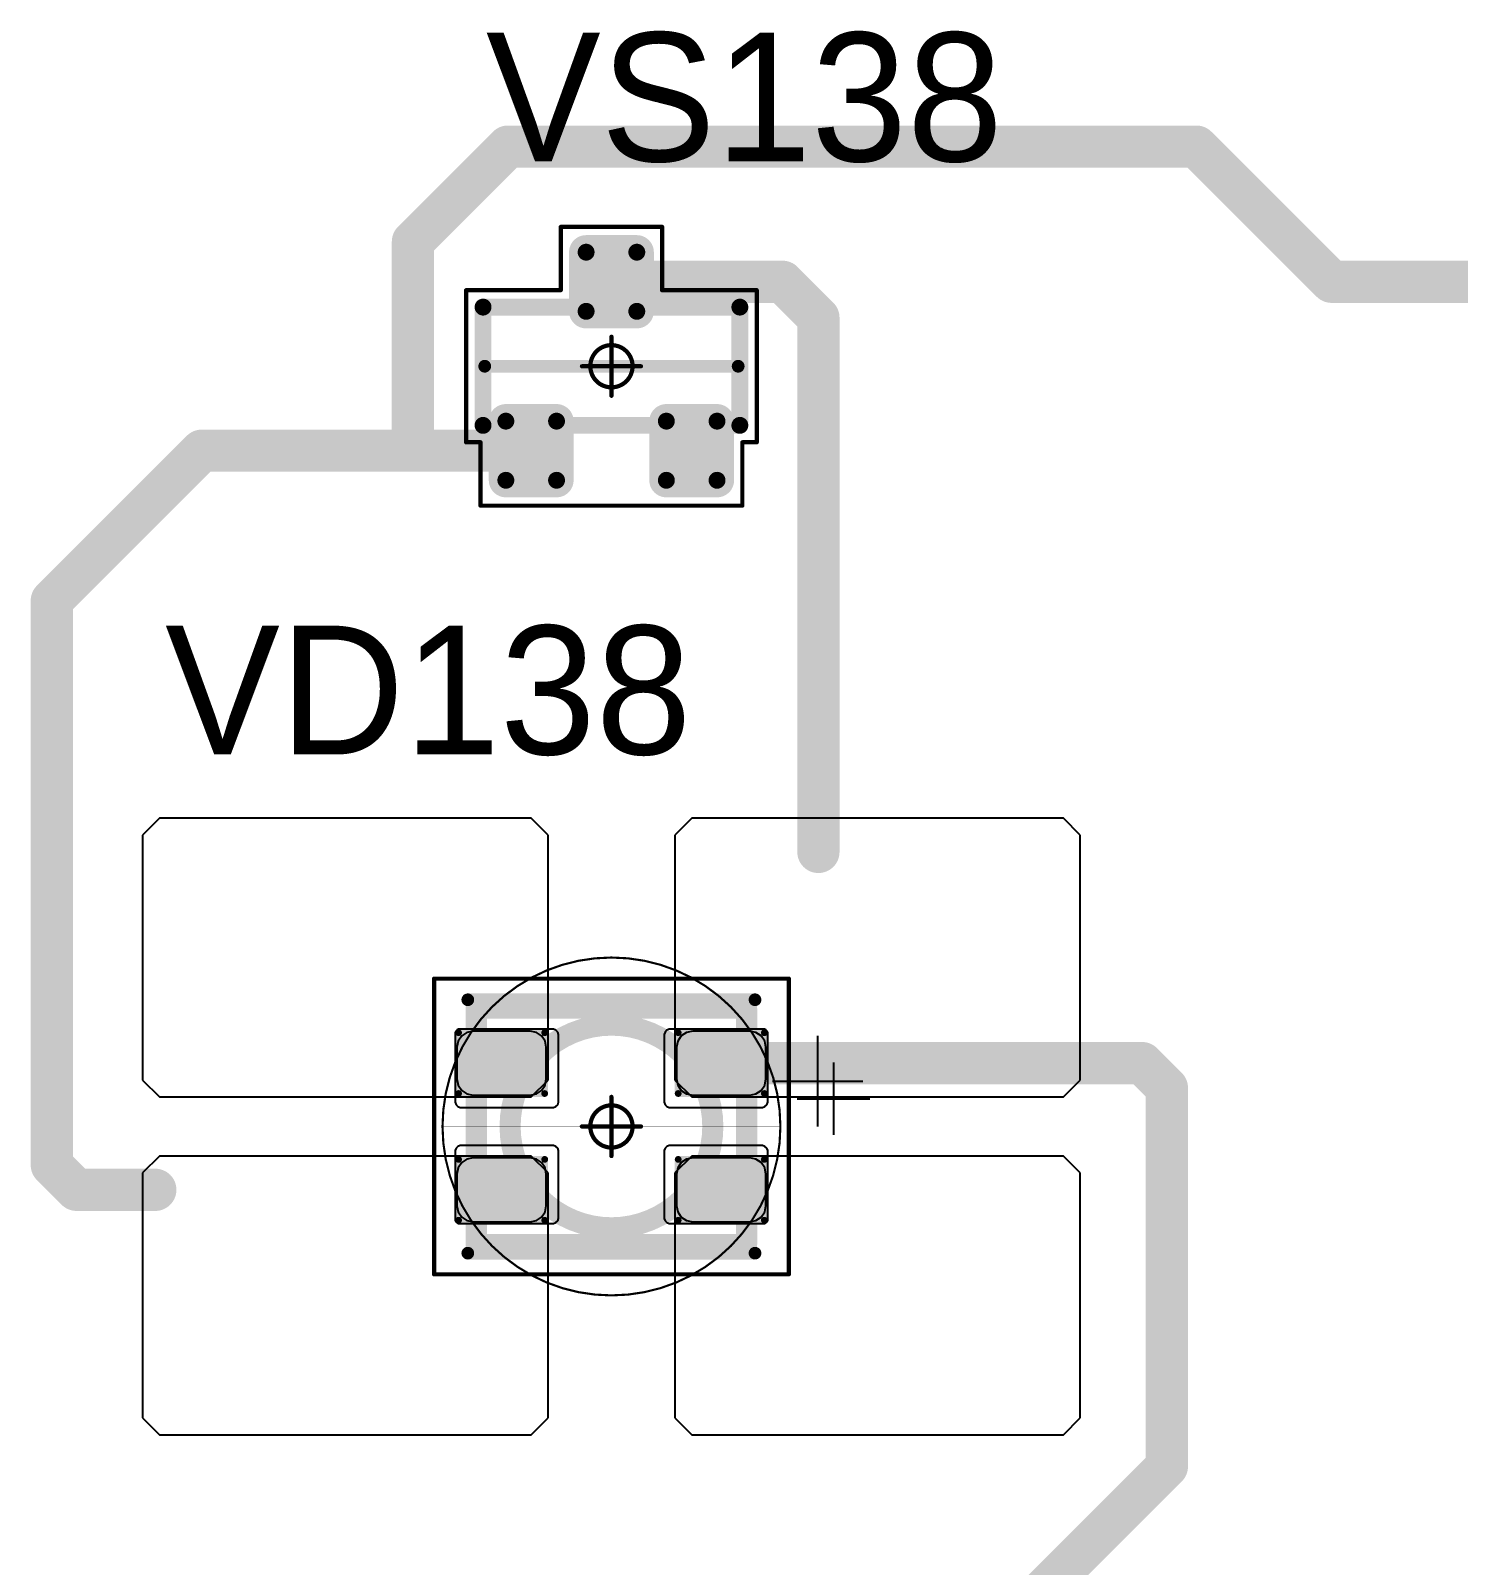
# Model space of a CAD drawing. Header units: millimetres. Extents: x 0 to 400, y 0 to 511.
# Drawn here: x 313.13 to 330.03, y 56.3 to 74.47 of the extents above; entities that cross this region are included whole.
import ezdxf

# ---------------------------------------------------------------- set-up
doc = ezdxf.new("R2010")
doc.units = ezdxf.units.MM
for name, color, linetype in [('Mechanical13', 56, 'Continuous'), ('Mechanical15', 56, 'Continuous'), ('Mechanical2', 216, 'Continuous'), ('TopLayer', 1, 'Continuous'), ('TopOverlay', 2, 'Continuous'), ('TopPaste', 8, 'Continuous'), ('TopSolder', 216, 'Continuous')]:
    doc.layers.add(name, color=color, linetype=linetype)

# ---------------------------------------------------------------- blocks, each defined once
blk = doc.blocks.new('SOT23_459')
at = {"layer": 'Mechanical13', "const_width": 0.2}
for points in [[(-0.7, 1.52), (0.7, 1.52)], [(-0.7, 1.52), (-0.7, -1.52)], [(0.7, 1.52), (0.7, -1.52)], [(-0.7, -1.52), (0.7, -1.52)]]:
    blk.add_lwpolyline(points, dxfattribs=at)
at = {"layer": 'Mechanical13', "const_width": 0.1}
for points in [[(-0.75, 1.52, 1), (-0.65, 1.52, 1)], [(-0.75, 1.52, 1), (-0.65, 1.52, 1)], [(0.65, 1.52, 1), (0.75, 1.52, 1)], [(0.65, 1.52, 1), (0.75, 1.52, 1)], [(-0.75, -1.52, 1), (-0.65, -1.52, 1)], [(-0.75, -1.52, 1), (-0.65, -1.52, 1)], [(0.65, -1.52, 1), (0.75, -1.52, 1)], [(0.65, -1.52, 1), (0.75, -1.52, 1)]]:
    blk.add_lwpolyline(points, format="xyb", close=True, dxfattribs=at)
at = {"layer": 'Mechanical15', "const_width": 0.05}
for points in [[(-0.9, 1.72), (-0.9, 1.55)], [(-0.9, 1.72), (0.9, 1.72)], [(0.9, 1.72), (0.9, 0.6)], [(-1.65, 1.55), (-1.65, -1.55)], [(-1.65, 1.55), (-0.9, 1.55)], [(0.9, 0.6), (1.65, 0.6)], [(1.65, 0.6), (1.65, -0.6)], [(0, 0.35), (0, -0.35)], [(-0.35, 0), (0.35, 0)], [(0.9, -0.6), (1.65, -0.6)], [(0.9, -0.6), (0.9, -1.72)], [(-1.65, -1.55), (-0.9, -1.55)], [(-0.9, -1.55), (-0.9, -1.72)], [(-0.9, -1.72), (0.9, -1.72)]]:
    blk.add_lwpolyline(points, dxfattribs=at)
at = {"layer": 'Mechanical15'}
for points, const_width in [([(-0.913, 1.72, 1), (-0.888, 1.72, 1)], 0.025), ([(-0.913, 1.72, 1), (-0.888, 1.72, 1)], 0.025), ([(0.888, 1.72, 1), (0.913, 1.72, 1)], 0.025), ([(0.888, 1.72, 1), (0.913, 1.72, 1)], 0.025), ([(-1.662, 1.55, 1), (-1.637, 1.55, 1)], 0.025), ([(-1.662, 1.55, 1), (-1.637, 1.55, 1)], 0.025), ([(-0.913, 1.55, 1), (-0.888, 1.55, 1)], 0.025), ([(-0.913, 1.55, 1), (-0.888, 1.55, 1)], 0.025), ([(0.888, 0.6, 1), (0.913, 0.6, 1)], 0.025), ([(0.888, 0.6, 1), (0.913, 0.6, 1)], 0.025), ([(1.637, 0.6, 1), (1.662, 0.6, 1)], 0.025), ([(1.637, 0.6, 1), (1.662, 0.6, 1)], 0.025), ([(-0.012, 0.35, 1), (0.012, 0.35, 1)], 0.025), ([(0.25, 0, 1), (-0.25, 0, 1)], 0.05), ([(-0.362, 0, 1), (-0.337, 0, 1)], 0.025), ([(-0.262, 0, 1), (-0.238, 0, 1)], 0.025), ([(0.238, 0, 1), (0.262, 0, 1)], 0.025), ([(0.337, 0, 1), (0.362, 0, 1)], 0.025), ([(-0.012, -0.35, 1), (0.012, -0.35, 1)], 0.025), ([(0.888, -0.6, 1), (0.913, -0.6, 1)], 0.025), ([(0.888, -0.6, 1), (0.913, -0.6, 1)], 0.025), ([(1.637, -0.6, 1), (1.662, -0.6, 1)], 0.025), ([(1.637, -0.6, 1), (1.662, -0.6, 1)], 0.025), ([(-1.662, -1.55, 1), (-1.637, -1.55, 1)], 0.025), ([(-1.662, -1.55, 1), (-1.637, -1.55, 1)], 0.025), ([(-0.913, -1.55, 1), (-0.888, -1.55, 1)], 0.025), ([(-0.913, -1.55, 1), (-0.888, -1.55, 1)], 0.025), ([(-0.913, -1.72, 1), (-0.888, -1.72, 1)], 0.025), ([(-0.913, -1.72, 1), (-0.888, -1.72, 1)], 0.025), ([(0.888, -1.72, 1), (0.913, -1.72, 1)], 0.025), ([(0.888, -1.72, 1), (0.913, -1.72, 1)], 0.025)]:
    blk.add_lwpolyline(points, format="xyb", close=True, dxfattribs=dict(at, const_width=const_width))
at = {"layer": 'TopLayer', "const_width": 0.1}
for points in [[(-1.4, 1.25, 1), (-1.3, 1.25, 1)], [(-0.7, 1.25, 1), (-0.6, 1.25, 1)], [(-1.4, 0.65, 1), (-1.3, 0.65, 1)], [(-0.7, 0.65, 1), (-0.6, 0.65, 1)], [(0.6, 0.3, 1), (0.7, 0.3, 1)], [(1.3, 0.3, 1), (1.4, 0.3, 1)], [(0.6, -0.3, 1), (0.7, -0.3, 1)], [(1.3, -0.3, 1), (1.4, -0.3, 1)], [(-1.4, -0.65, 1), (-1.3, -0.65, 1)], [(-0.7, -0.65, 1), (-0.6, -0.65, 1)], [(-1.4, -1.25, 1), (-1.3, -1.25, 1)], [(-0.7, -1.25, 1), (-0.6, -1.25, 1)]]:
    blk.add_lwpolyline(points, format="xyb", close=True, dxfattribs=at)
at = {"layer": 'TopLayer'}
for points in [[(-1.35, 1.35), (-1.35, 0.55), (-0.65, 1.35), (-0.65, 0.55)], [(-1.45, 1.25), (-1.45, 0.65), (-0.55, 1.25), (-0.55, 0.65)], [(0.65, 0.4), (0.65, -0.4), (1.35, 0.4), (1.35, -0.4)], [(0.55, 0.3), (0.55, -0.3), (1.45, 0.3), (1.45, -0.3)], [(-1.45, -0.65), (-1.45, -1.25), (-0.55, -0.65), (-0.55, -1.25)], [(-1.35, -0.55), (-1.35, -1.35), (-0.65, -0.55), (-0.65, -1.35)]]:
    blk.add_solid(points, dxfattribs=at)
at = {"layer": 'TopOverlay', "const_width": 0.15}
blk.add_lwpolyline([(0, 1.5), (0, -1.5)], dxfattribs=at)
at = {"layer": 'TopOverlay', "const_width": 0.075}
for points in [[(-0.038, 1.5, 1), (0.038, 1.5, 1)], [(-0.038, -1.5, 1), (0.038, -1.5, 1)]]:
    blk.add_lwpolyline(points, format="xyb", close=True, dxfattribs=at)
at = {"layer": 'TopPaste', "const_width": 0.075}
for points in [[(-1.387, 1.25, 1), (-1.313, 1.25, 1)], [(-0.687, 1.25, 1), (-0.613, 1.25, 1)], [(-1.387, 0.65, 1), (-1.313, 0.65, 1)], [(-0.687, 0.65, 1), (-0.613, 0.65, 1)], [(0.613, 0.3, 1), (0.687, 0.3, 1)], [(1.313, 0.3, 1), (1.387, 0.3, 1)], [(0.613, -0.3, 1), (0.687, -0.3, 1)], [(1.313, -0.3, 1), (1.387, -0.3, 1)], [(-1.387, -0.65, 1), (-1.313, -0.65, 1)], [(-0.687, -0.65, 1), (-0.613, -0.65, 1)], [(-1.387, -1.25, 1), (-1.313, -1.25, 1)], [(-0.687, -1.25, 1), (-0.613, -1.25, 1)]]:
    blk.add_lwpolyline(points, format="xyb", close=True, dxfattribs=at)
at = {"layer": 'TopPaste'}
for points in [[(-1.35, 1.325), (-1.35, 0.575), (-0.65, 1.325), (-0.65, 0.575)], [(-1.425, 1.25), (-1.425, 0.65), (-0.575, 1.25), (-0.575, 0.65)], [(0.65, 0.375), (0.65, -0.375), (1.35, 0.375), (1.35, -0.375)], [(0.575, 0.3), (0.575, -0.3), (1.425, 0.3), (1.425, -0.3)], [(-1.425, -0.65), (-1.425, -1.25), (-0.575, -0.65), (-0.575, -1.25)], [(-1.35, -0.575), (-1.35, -1.325), (-0.65, -0.575), (-0.65, -1.325)]]:
    blk.add_solid(points, dxfattribs=at)
at = {"layer": 'TopSolder', "const_width": 0.202}
for points in [[(-1.451, 1.25, 1), (-1.249, 1.25, 1)], [(-0.751, 1.25, 1), (-0.549, 1.25, 1)], [(-1.451, 0.65, 1), (-1.249, 0.65, 1)], [(-0.751, 0.65, 1), (-0.549, 0.65, 1)], [(0.549, 0.3, 1), (0.751, 0.3, 1)], [(1.249, 0.3, 1), (1.451, 0.3, 1)], [(0.549, -0.3, 1), (0.751, -0.3, 1)], [(1.249, -0.3, 1), (1.451, -0.3, 1)], [(-1.451, -0.65, 1), (-1.249, -0.65, 1)], [(-0.751, -0.65, 1), (-0.549, -0.65, 1)], [(-1.451, -1.25, 1), (-1.249, -1.25, 1)], [(-0.751, -1.25, 1), (-0.549, -1.25, 1)]]:
    blk.add_lwpolyline(points, format="xyb", close=True, dxfattribs=at)
at = {"layer": 'TopSolder'}
for points in [[(-1.35, 1.452), (-1.35, 0.448), (-0.65, 1.452), (-0.65, 0.448)], [(-1.552, 1.25), (-1.552, 0.65), (-0.448, 1.25), (-0.448, 0.65)], [(0.65, 0.502), (0.65, -0.502), (1.35, 0.502), (1.35, -0.502)], [(0.448, 0.3), (0.448, -0.3), (1.552, 0.3), (1.552, -0.3)], [(-1.35, -0.448), (-1.35, -1.452), (-0.65, -0.448), (-0.65, -1.452)], [(-1.552, -0.65), (-1.552, -1.25), (-0.448, -0.65), (-0.448, -1.25)]]:
    blk.add_solid(points, dxfattribs=at)
blk = doc.blocks.new('E65F_663')
at = {"layer": 'Mechanical13'}
for p, q in [((2.441, 1.071), (2.441, 0)), ((1.905, 0.536), (2.976, 0.536))]:
    blk.add_line(p, q, dxfattribs=at)
at = {"layer": 'Mechanical13', "const_width": 0.25}
for points in [[(-1.6, -1.4), (-1.6, 1.4)], [(-1.6, 1.4), (1.6, 1.4)], [(1.6, -1.4), (1.6, 1.4)], [(-1.6, -1.4), (1.6, -1.4)]]:
    blk.add_lwpolyline(points, dxfattribs=at)
at = {"layer": 'Mechanical13'}
for points, const_width in [([(-1.663, 1.4, 1), (-1.538, 1.4, 1)], 0.125), ([(-1.663, 1.4, 1), (-1.538, 1.4, 1)], 0.125), ([(1.537, 1.4, 1), (1.662, 1.4, 1)], 0.125), ([(1.537, 1.4, 1), (1.662, 1.4, 1)], 0.125), ([(1.2, 0, 1), (-1.2, 0, 1)], 0.25), ([(-1.263, 0, 1), (-1.138, 0, 1)], 0.125), ([(1.137, 0, 1), (1.262, 0, 1)], 0.125), ([(-1.663, -1.4, 1), (-1.538, -1.4, 1)], 0.125), ([(-1.663, -1.4, 1), (-1.538, -1.4, 1)], 0.125), ([(1.537, -1.4, 1), (1.662, -1.4, 1)], 0.125), ([(1.537, -1.4, 1), (1.662, -1.4, 1)], 0.125)]:
    blk.add_lwpolyline(points, format="xyb", close=True, dxfattribs=dict(at, const_width=const_width))
at = {"layer": 'Mechanical15', "const_width": 0.05}
for points in [[(-2.1, 1.75), (2.1, 1.75)], [(-2.1, -1.75), (-2.1, 1.75)], [(2.1, -1.75), (2.1, 1.75)], [(0, -0.35), (0, 0.35)], [(0, -0.35), (0, 0.35)], [(-0.35, 0), (0.35, 0)], [(-0.35, 0), (0.35, 0)], [(-2.1, -1.75), (2.1, -1.75)]]:
    blk.add_lwpolyline(points, dxfattribs=at)
at = {"layer": 'Mechanical15'}
for points, const_width in [([(-2.113, 1.75, 1), (-2.088, 1.75, 1)], 0.025), ([(-2.113, 1.75, 1), (-2.088, 1.75, 1)], 0.025), ([(2.087, 1.75, 1), (2.112, 1.75, 1)], 0.025), ([(2.087, 1.75, 1), (2.112, 1.75, 1)], 0.025), ([(-0.013, 0.35, 1), (0.012, 0.35, 1)], 0.025), ([(-0.013, 0.35, 1), (0.012, 0.35, 1)], 0.025), ([(0.25, 0, 1), (-0.25, 0, 1)], 0.05), ([(0.25, 0, 1), (-0.25, 0, 1)], 0.05), ([(-0.363, 0, 1), (-0.338, 0, 1)], 0.025), ([(-0.363, 0, 1), (-0.338, 0, 1)], 0.025), ([(-0.263, 0, 1), (-0.238, 0, 1)], 0.025), ([(-0.263, 0, 1), (-0.238, 0, 1)], 0.025), ([(0.237, 0, 1), (0.262, 0, 1)], 0.025), ([(0.237, 0, 1), (0.262, 0, 1)], 0.025), ([(0.337, 0, 1), (0.362, 0, 1)], 0.025), ([(0.337, 0, 1), (0.362, 0, 1)], 0.025), ([(-0.013, -0.35, 1), (0.012, -0.35, 1)], 0.025), ([(-0.013, -0.35, 1), (0.012, -0.35, 1)], 0.025), ([(-2.113, -1.75, 1), (-2.088, -1.75, 1)], 0.025), ([(-2.113, -1.75, 1), (-2.088, -1.75, 1)], 0.025), ([(2.087, -1.75, 1), (2.112, -1.75, 1)], 0.025), ([(2.087, -1.75, 1), (2.112, -1.75, 1)], 0.025)]:
    blk.add_lwpolyline(points, format="xyb", close=True, dxfattribs=dict(at, const_width=const_width))
at = {"layer": 'TopLayer'}
for p, q in [((-5.35, 3.65), (-5.55, 3.45)), ((-0.95, 3.65), (-5.35, 3.65)), ((-5.35, 3.65), (-5.35, 3.65)), ((-0.75, 3.45), (-0.95, 3.65)), ((0.95, 3.65), (0.75, 3.45)), ((5.35, 3.65), (0.95, 3.65)), ((0.95, 3.65), (0.95, 3.65)), ((5.55, 3.45), (5.35, 3.65)), ((-5.55, 3.45), (-5.55, 3.45)), ((-5.55, 3.45), (-5.55, 0.55)), ((-0.75, 0.55), (-0.75, 3.45)), ((0.75, 3.45), (0.75, 3.45)), ((0.75, 3.45), (0.75, 0.55)), ((5.55, 0.55), (5.55, 3.45)), ((-5.55, 0.55), (-5.35, 0.35)), ((-0.95, 0.35), (-0.75, 0.55)), ((0.75, 0.55), (0.95, 0.35)), ((5.35, 0.35), (5.55, 0.55)), ((-5.35, 0.35), (-0.95, 0.35)), ((0.95, 0.35), (5.35, 0.35)), ((-5.35, -0.35), (-5.55, -0.55)), ((-0.95, -0.35), (-5.35, -0.35)), ((-5.35, -0.35), (-5.35, -0.35)), ((-0.75, -0.55), (-0.95, -0.35)), ((0.95, -0.35), (0.75, -0.55)), ((5.35, -0.35), (0.95, -0.35)), ((0.95, -0.35), (0.95, -0.35)), ((5.55, -0.55), (5.35, -0.35)), ((-5.55, -0.55), (-5.55, -0.55)), ((-5.55, -0.55), (-5.55, -3.45)), ((-0.75, -3.45), (-0.75, -0.55)), ((0.75, -0.55), (0.75, -0.55)), ((0.75, -0.55), (0.75, -3.45)), ((5.55, -3.45), (5.55, -0.55)), ((-5.55, -3.45), (-5.35, -3.65)), ((-0.95, -3.65), (-0.75, -3.45)), ((0.75, -3.45), (0.95, -3.65)), ((5.35, -3.65), (5.55, -3.45)), ((-5.35, -3.65), (-0.95, -3.65)), ((0.95, -3.65), (5.35, -3.65))]:
    blk.add_line(p, q, dxfattribs=at)
at = {"layer": 'TopLayer', "const_width": 0.04}
for points in [[(-1.83, 1.11, 1), (-1.79, 1.11, 1)], [(-0.81, 1.11, 1), (-0.77, 1.11, 1)], [(0.77, 1.11, 1), (0.81, 1.11, 1)], [(1.79, 1.11, 1), (1.83, 1.11, 1)], [(-1.83, 0.39, 1), (-1.79, 0.39, 1)], [(-0.81, 0.39, 1), (-0.77, 0.39, 1)], [(0.77, 0.39, 1), (0.81, 0.39, 1)], [(1.79, 0.39, 1), (1.83, 0.39, 1)], [(-1.83, -0.39, 1), (-1.79, -0.39, 1)], [(-0.81, -0.39, 1), (-0.77, -0.39, 1)], [(0.77, -0.39, 1), (0.81, -0.39, 1)], [(1.79, -0.39, 1), (1.83, -0.39, 1)], [(-1.83, -1.11, 1), (-1.79, -1.11, 1)], [(-0.81, -1.11, 1), (-0.77, -1.11, 1)], [(0.77, -1.11, 1), (0.81, -1.11, 1)], [(1.79, -1.11, 1), (1.83, -1.11, 1)]]:
    blk.add_lwpolyline(points, format="xyb", close=True, dxfattribs=at)
at = {"layer": 'TopLayer'}
for points in [[(-1.85, 1.11), (-1.85, 0.39), (-0.75, 1.11), (-0.75, 0.39)], [(-1.81, 1.15), (-1.81, 0.35), (-0.79, 1.15), (-0.79, 0.35)], [(0.75, 1.11), (0.75, 0.39), (1.85, 1.11), (1.85, 0.39)], [(0.79, 1.15), (0.79, 0.35), (1.81, 1.15), (1.81, 0.35)], [(-1.81, -0.35), (-1.81, -1.15), (-0.79, -0.35), (-0.79, -1.15)], [(0.79, -0.35), (0.79, -1.15), (1.81, -0.35), (1.81, -1.15)], [(-1.85, -0.39), (-1.85, -1.11), (-0.75, -0.39), (-0.75, -1.11)], [(0.75, -0.39), (0.75, -1.11), (1.85, -0.39), (1.85, -1.11)]]:
    blk.add_solid(points, dxfattribs=at)
at = {"layer": 'TopOverlay'}
for p, q in [((2.628, 0.757), (2.628, -0.1)), ((2.2, 0.328), (3.057, 0.328))]:
    blk.add_line(p, q, dxfattribs=at)
at = {"layer": 'TopOverlay', "const_width": 0.15}
for points in [[(-1.7, 1.5), (1.7, 1.5)], [(-1.7, -1.5), (1.7, -1.5)]]:
    blk.add_lwpolyline(points, dxfattribs=at)
at = {"layer": 'TopOverlay', "const_width": 0.075}
for points in [[(-1.738, 1.5, 1), (-1.663, 1.5, 1)], [(1.662, 1.5, 1), (1.737, 1.5, 1)], [(-1.738, -1.5, 1), (-1.663, -1.5, 1)], [(1.662, -1.5, 1), (1.737, -1.5, 1)]]:
    blk.add_lwpolyline(points, format="xyb", close=True, dxfattribs=at)
at = {"layer": 'TopPaste'}
for p, q in [((-1.711, 1.114), (-1.773, 1.073)), ((-1.638, 1.129), (-1.711, 1.114)), ((-0.963, 1.129), (-1.638, 1.129)), ((-0.889, 1.114), (-0.963, 1.129)), ((-0.827, 1.073), (-0.889, 1.114)), ((0.889, 1.114), (0.827, 1.073)), ((0.962, 1.129), (0.889, 1.114)), ((1.637, 1.129), (0.962, 1.129)), ((1.711, 1.114), (1.637, 1.129)), ((1.773, 1.073), (1.711, 1.114)), ((-1.814, 1.011), (-1.829, 0.938)), ((-1.829, 0.938), (-1.829, 0.563)), ((-1.773, 1.073), (-1.814, 1.011)), ((-0.786, 1.011), (-0.827, 1.073)), ((-0.771, 0.938), (-0.786, 1.011)), ((-0.771, 0.563), (-0.771, 0.938)), ((0.786, 1.011), (0.771, 0.938)), ((0.771, 0.938), (0.771, 0.563)), ((0.827, 1.073), (0.786, 1.011)), ((1.814, 1.011), (1.773, 1.073)), ((1.829, 0.938), (1.814, 1.011)), ((1.829, 0.563), (1.829, 0.938)), ((-1.829, 0.563), (-1.814, 0.489)), ((-0.786, 0.489), (-0.771, 0.563)), ((0.771, 0.563), (0.786, 0.489)), ((1.814, 0.489), (1.829, 0.563)), ((-1.814, 0.489), (-1.773, 0.427)), ((-1.773, 0.427), (-1.711, 0.386)), ((-1.711, 0.386), (-1.638, 0.371)), ((-1.638, 0.371), (-0.963, 0.371)), ((-0.963, 0.371), (-0.889, 0.386)), ((-0.889, 0.386), (-0.827, 0.427)), ((-0.827, 0.427), (-0.786, 0.489)), ((0.786, 0.489), (0.827, 0.427)), ((0.827, 0.427), (0.889, 0.386)), ((0.889, 0.386), (0.962, 0.371)), ((0.962, 0.371), (1.637, 0.371)), ((1.637, 0.371), (1.711, 0.386)), ((1.711, 0.386), (1.773, 0.427)), ((1.773, 0.427), (1.814, 0.489)), ((-1.814, -0.489), (-1.829, -0.563)), ((-1.773, -0.427), (-1.814, -0.489)), ((-1.711, -0.386), (-1.773, -0.427)), ((-1.638, -0.371), (-1.711, -0.386)), ((-0.963, -0.371), (-1.638, -0.371)), ((-0.889, -0.386), (-0.963, -0.371)), ((-0.827, -0.427), (-0.889, -0.386)), ((-0.786, -0.489), (-0.827, -0.427)), ((-0.771, -0.563), (-0.786, -0.489)), ((0.786, -0.489), (0.771, -0.563)), ((0.827, -0.427), (0.786, -0.489)), ((0.889, -0.386), (0.827, -0.427)), ((0.962, -0.371), (0.889, -0.386)), ((1.637, -0.371), (0.962, -0.371)), ((1.711, -0.386), (1.637, -0.371)), ((1.773, -0.427), (1.711, -0.386)), ((1.814, -0.489), (1.773, -0.427)), ((1.829, -0.563), (1.814, -0.489)), ((-1.829, -0.563), (-1.829, -0.938)), ((-0.771, -0.938), (-0.771, -0.563)), ((0.771, -0.563), (0.771, -0.938)), ((1.829, -0.938), (1.829, -0.563)), ((-1.829, -0.938), (-1.814, -1.011)), ((-1.814, -1.011), (-1.773, -1.073)), ((-1.773, -1.073), (-1.711, -1.114)), ((-0.889, -1.114), (-0.827, -1.073)), ((-0.827, -1.073), (-0.786, -1.011)), ((-0.786, -1.011), (-0.771, -0.938)), ((0.771, -0.938), (0.786, -1.011)), ((0.786, -1.011), (0.827, -1.073)), ((0.827, -1.073), (0.889, -1.114)), ((1.711, -1.114), (1.773, -1.073)), ((1.773, -1.073), (1.814, -1.011)), ((1.814, -1.011), (1.829, -0.938)), ((-1.711, -1.114), (-1.638, -1.129)), ((-1.638, -1.129), (-0.963, -1.129)), ((-0.963, -1.129), (-0.889, -1.114)), ((0.889, -1.114), (0.962, -1.129)), ((0.962, -1.129), (1.637, -1.129)), ((1.637, -1.129), (1.711, -1.114))]:
    blk.add_line(p, q, dxfattribs=at)
at = {"layer": 'TopSolder'}
for p, q in [((-1.842, 1.129), (-1.85, 1.111)), ((-1.85, 1.111), (-1.85, 1.101)), ((-1.85, 1.101), (-1.85, 1.101)), ((-1.85, 1.101), (-1.85, 0.301)), ((-1.828, 1.143), (-1.842, 1.129)), ((-1.81, 1.151), (-1.828, 1.143)), ((-1.8, 1.151), (-1.81, 1.151)), ((-0.7, 1.151), (-1.8, 1.151)), ((-0.685, 1.151), (-0.7, 1.151)), ((-0.7, 1.151), (-0.7, 1.151)), ((-0.658, 1.139), (-0.685, 1.151)), ((-0.636, 1.118), (-0.658, 1.139)), ((-0.625, 1.09), (-0.636, 1.118)), ((-0.625, 1.076), (-0.625, 1.09)), ((0.636, 1.118), (0.625, 1.09)), ((0.625, 1.09), (0.625, 1.076)), ((0.657, 1.139), (0.636, 1.118)), ((0.685, 1.151), (0.657, 1.139)), ((0.7, 1.151), (0.685, 1.151)), ((1.8, 1.151), (0.7, 1.151)), ((1.81, 1.151), (1.8, 1.151)), ((1.8, 1.151), (1.8, 1.151)), ((1.828, 1.143), (1.81, 1.151)), ((1.842, 1.129), (1.828, 1.143)), ((1.85, 1.111), (1.842, 1.129)), ((1.85, 1.101), (1.85, 1.111)), ((1.85, 0.301), (1.85, 1.101)), ((-0.625, 0.301), (-0.625, 1.076)), ((0.625, 1.076), (0.625, 1.076)), ((0.625, 1.076), (0.625, 0.301)), ((-1.85, 0.301), (-1.85, 0.286)), ((-1.85, 0.286), (-1.839, 0.258)), ((-1.839, 0.258), (-1.818, 0.237)), ((-1.818, 0.237), (-1.79, 0.226)), ((-1.79, 0.226), (-1.775, 0.226)), ((-1.775, 0.226), (-1.775, 0.226)), ((-1.775, 0.226), (-0.7, 0.226)), ((-0.7, 0.226), (-0.685, 0.226)), ((-0.685, 0.226), (-0.658, 0.237)), ((-0.658, 0.237), (-0.636, 0.258)), ((-0.636, 0.258), (-0.625, 0.286)), ((-0.625, 0.286), (-0.625, 0.301)), ((-0.625, 0.301), (-0.625, 0.301)), ((0.625, 0.301), (0.625, 0.286)), ((0.625, 0.286), (0.636, 0.258)), ((0.636, 0.258), (0.657, 0.237)), ((0.657, 0.237), (0.685, 0.226)), ((0.685, 0.226), (0.7, 0.226)), ((0.7, 0.226), (0.7, 0.226)), ((0.7, 0.226), (1.775, 0.226)), ((1.775, 0.226), (1.79, 0.226)), ((1.79, 0.226), (1.817, 0.237)), ((1.817, 0.237), (1.839, 0.258)), ((1.839, 0.258), (1.85, 0.286)), ((1.85, 0.286), (1.85, 0.301)), ((1.85, 0.301), (1.85, 0.301)), ((-1.839, -0.257), (-1.85, -0.285)), ((-1.85, -0.285), (-1.85, -0.299)), ((-1.85, -0.299), (-1.85, -0.299)), ((-1.85, -0.299), (-1.85, -1.099)), ((-1.818, -0.236), (-1.839, -0.257)), ((-1.79, -0.224), (-1.818, -0.236)), ((-1.775, -0.224), (-1.79, -0.224)), ((-0.7, -0.224), (-1.775, -0.224)), ((-0.685, -0.224), (-0.7, -0.224)), ((-0.7, -0.224), (-0.7, -0.224)), ((-0.658, -0.236), (-0.685, -0.224)), ((-0.636, -0.257), (-0.658, -0.236)), ((-0.625, -0.285), (-0.636, -0.257)), ((-0.625, -0.299), (-0.625, -0.285)), ((-0.625, -1.074), (-0.625, -0.299)), ((0.636, -0.257), (0.625, -0.285)), ((0.625, -0.285), (0.625, -0.299)), ((0.625, -0.299), (0.625, -0.299)), ((0.625, -0.299), (0.625, -1.074)), ((0.657, -0.236), (0.636, -0.257)), ((0.685, -0.224), (0.657, -0.236)), ((0.7, -0.224), (0.685, -0.224)), ((1.775, -0.224), (0.7, -0.224)), ((1.79, -0.224), (1.775, -0.224)), ((1.775, -0.224), (1.775, -0.224)), ((1.817, -0.236), (1.79, -0.224)), ((1.839, -0.257), (1.817, -0.236)), ((1.85, -0.285), (1.839, -0.257)), ((1.85, -0.299), (1.85, -0.285)), ((1.85, -1.099), (1.85, -0.299)), ((-0.636, -1.117), (-0.625, -1.089)), ((-0.625, -1.089), (-0.625, -1.074)), ((-0.625, -1.074), (-0.625, -1.074)), ((0.625, -1.074), (0.625, -1.089)), ((0.625, -1.089), (0.636, -1.117)), ((-1.85, -1.099), (-1.85, -1.109)), ((-1.85, -1.109), (-1.842, -1.128)), ((-1.842, -1.128), (-1.828, -1.142)), ((-1.828, -1.142), (-1.81, -1.149)), ((-1.81, -1.149), (-1.8, -1.149)), ((-1.8, -1.149), (-0.7, -1.149)), ((-1.8, -1.149), (-1.8, -1.149)), ((-0.7, -1.149), (-0.685, -1.149)), ((-0.685, -1.149), (-0.658, -1.138)), ((-0.658, -1.138), (-0.636, -1.117)), ((0.636, -1.117), (0.657, -1.138)), ((0.657, -1.138), (0.685, -1.149)), ((0.685, -1.149), (0.7, -1.149)), ((0.7, -1.149), (1.8, -1.149)), ((0.7, -1.149), (0.7, -1.149)), ((1.8, -1.149), (1.81, -1.149)), ((1.81, -1.149), (1.828, -1.142)), ((1.828, -1.142), (1.842, -1.128)), ((1.842, -1.128), (1.85, -1.109)), ((1.85, -1.109), (1.85, -1.099)), ((1.85, -1.099), (1.85, -1.099))]:
    blk.add_line(p, q, dxfattribs=at)

msp = doc.modelspace()

# ---------------------------------------------------------------- linework, layer by layer
at = {"layer": 'Mechanical2'}
for points, const_width in [([(322, 61.5, 1), (318, 61.5, 1)], 0.0254), ([(320, 63.5, 1), (320, 63.5, 1)], 0.0005), ([(317.994, 61.5, 1), (318.006, 61.5, 1)], 0.0127), ([(318, 61.5, 1), (318, 61.5, 1)], 0.0005), ([(321.994, 61.5, 1), (322.006, 61.5, 1)], 0.0127), ([(322, 61.5, 1), (322, 61.5, 1)], 0.0005), ([(320, 59.5, 1), (320, 59.5, 1)], 0.0005)]:
    msp.add_lwpolyline(points, format="xyb", close=True, dxfattribs=dict(at, const_width=const_width))
at = {"layer": 'Mechanical2', "const_width": 0.001}
for points in [[(320, 59.5), (320, 63.5)], [(318, 61.5), (322, 61.5)]]:
    msp.add_lwpolyline(points, dxfattribs=at)
at = {"layer": 'TopLayer', "const_width": 0.5}
for points in [[(317.65, 71.975), (318.775, 73.1)], [(318.775, 73.1), (326.925, 73.1)], [(326.925, 73.1), (328.525, 71.5)], [(317.65, 69.575), (317.65, 71.975)], [(320, 71.5), (322.025, 71.5)], [(322.025, 71.5), (322.45, 71.075)], [(328.525, 71.5), (340, 71.5)], [(322.45, 64.75), (322.45, 71.075)], [(317.575, 69.5), (317.65, 69.575)], [(313.375, 67.725), (315.15, 69.5)], [(315.15, 69.5), (317.575, 69.5)], [(317.575, 69.5), (319.05, 69.5)], [(313.375, 61.043), (313.375, 67.725)], [(321.3, 62.25), (326.282, 62.25)], [(326.282, 62.25), (326.575, 61.957)], [(326.575, 57.475), (326.575, 61.957)], [(313.375, 61.043), (313.668, 60.75)], [(313.668, 60.75), (314.6, 60.75)], [(324.225, 55.125), (326.575, 57.475)]]:
    msp.add_lwpolyline(points, dxfattribs=at)
at = {"layer": 'TopLayer', "const_width": 0.25}
for points in [[(318.65, 73.1, 1), (318.9, 73.1, 1)], [(318.65, 73.1, 1), (318.9, 73.1, 1)], [(326.8, 73.1, 1), (327.05, 73.1, 1)], [(326.8, 73.1, 1), (327.05, 73.1, 1)], [(317.525, 71.975, 1), (317.775, 71.975, 1)], [(317.525, 71.975, 1), (317.775, 71.975, 1)], [(319.875, 71.5, 1), (320.125, 71.5, 1)], [(321.9, 71.5, 1), (322.15, 71.5, 1)], [(321.9, 71.5, 1), (322.15, 71.5, 1)], [(328.4, 71.5, 1), (328.65, 71.5, 1)], [(328.4, 71.5, 1), (328.65, 71.5, 1)], [(322.325, 71.075, 1), (322.575, 71.075, 1)], [(322.325, 71.075, 1), (322.575, 71.075, 1)], [(317.525, 69.575, 1), (317.775, 69.575, 1)], [(317.525, 69.575, 1), (317.775, 69.575, 1)], [(315.025, 69.5, 1), (315.275, 69.5, 1)], [(315.025, 69.5, 1), (315.275, 69.5, 1)], [(317.45, 69.5, 1), (317.7, 69.5, 1)], [(317.45, 69.5, 1), (317.7, 69.5, 1)], [(317.45, 69.5, 1), (317.7, 69.5, 1)], [(318.925, 69.5, 1), (319.175, 69.5, 1)], [(313.25, 67.725, 1), (313.5, 67.725, 1)], [(313.25, 67.725, 1), (313.5, 67.725, 1)], [(322.325, 64.75, 1), (322.575, 64.75, 1)], [(321.175, 62.25, 1), (321.425, 62.25, 1)], [(326.157, 62.25, 1), (326.407, 62.25, 1)], [(326.157, 62.25, 1), (326.407, 62.25, 1)], [(326.45, 61.957, 1), (326.7, 61.957, 1)], [(326.45, 61.957, 1), (326.7, 61.957, 1)], [(313.25, 61.043, 1), (313.5, 61.043, 1)], [(313.25, 61.043, 1), (313.5, 61.043, 1)], [(313.543, 60.75, 1), (313.793, 60.75, 1)], [(313.543, 60.75, 1), (313.793, 60.75, 1)], [(314.475, 60.75, 1), (314.725, 60.75, 1)], [(326.45, 57.475, 1), (326.7, 57.475, 1)], [(326.45, 57.475, 1), (326.7, 57.475, 1)]]:
    msp.add_lwpolyline(points, format="xyb", close=True, dxfattribs=at)

# ---------------------------------------------------------------- block references
for name, p, rotation in [('SOT23_459', (320, 70.5), 90), ('E65F_663', (320, 61.5), 360)]:
    msp.add_blockref(name, p, dxfattribs=dict(rotation=rotation))

# ---------------------------------------------------------------- texts
at = {"layer": 'TopOverlay'}
for s, p in [('VS138', (318.514, 72.926)), ('VD138', (314.716, 65.905))]:
    msp.add_text(s, height=1.524, dxfattribs=at).set_placement(p)

doc.saveas('drawing.dxf')
